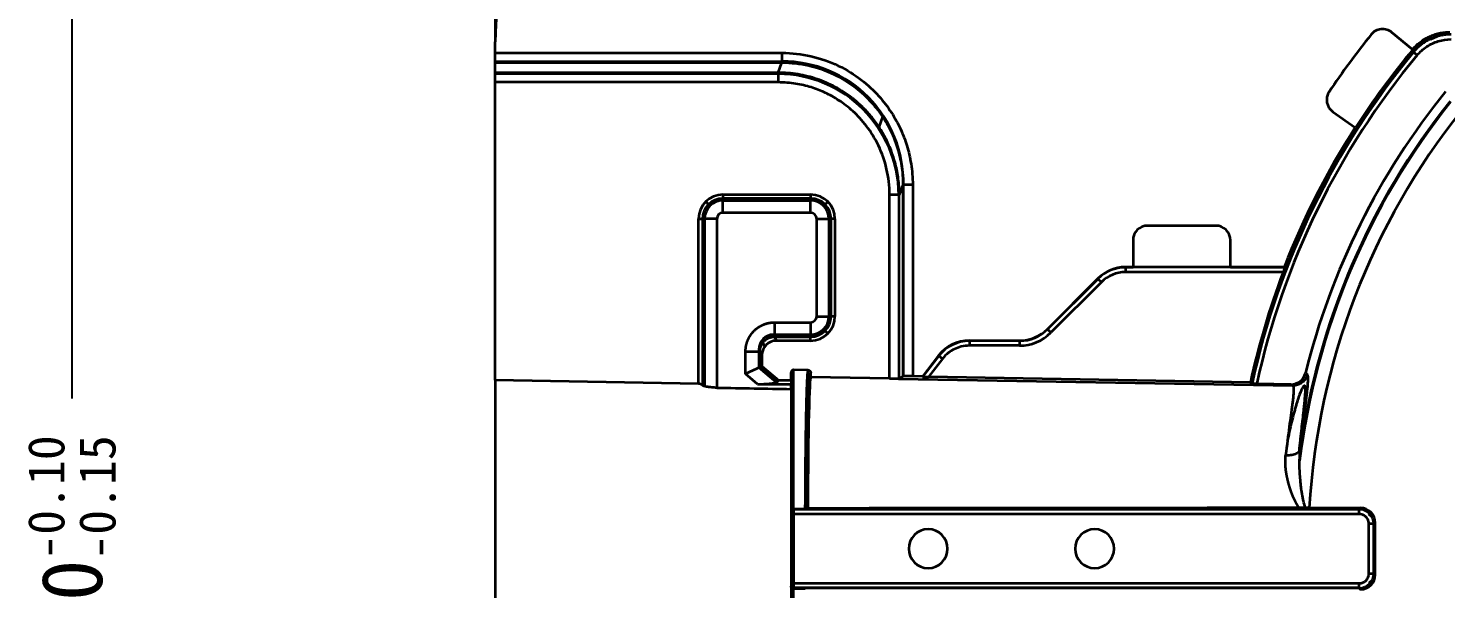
# Model space of a CAD drawing. Header units: millimetres. Extents: x 256 to 2096, y 1004 to 2403.
# Drawn here: x 261.6 to 552.6, y 1353.2 to 1468.2 of the extents above; entities that cross this region are included whole.
import ezdxf

# ---------------------------------------------------------------- set-up
doc = ezdxf.new("R2010")
doc.units = ezdxf.units.MM
doc.layers.add('1', color=7, linetype='Continuous', true_color=0xffffff)
doc.layers.add('dim', color=82, linetype='Continuous', lineweight=9)
doc.dimstyles.get("Standard").update_dxf_attribs({"dimscale": 5, "dimtxt": 0.18, "dimasz": 0.18, "dimexe": 0.18, "dimexo": 0.0625, "dimgap": 0.09, "dimtad": 0, "dimtoh": 1, "dimzin": 0, "dimdsep": 46, "dimtxsty": 'Standard', "dimcen": 0.09, "dimadec": 0, "dimazin": 0, "dimtfac": 1, "dimtofl": 0, "dimtmove": 0, "dimatfit": 3, "dimfxl": 0, "dimtolj": 1, "dimtzin": 0, "dimarcsym": 0})

# ---------------------------------------------------------------- blocks, each defined once
blk = doc.blocks.new('*D6')
at = {"layer": 'Defpoints', "color": 0, "lineweight": 18, "transparency": 16777216}
for p in [(357.46, 1615.38), (987.46, 1465.38), (357.46, 1457.08)]:
    blk.add_point(p, dxfattribs=at)
at = {"layer": 'dim', "color": 0, "lineweight": -2, "transparency": 16777216}
for p, q in [((357.46, 1459.58), (357.46, 1617.88)), ((367.46, 1615.38), (626.63, 1615.38)), ((977.46, 1615.38), (718.3, 1615.38)), ((987.46, 1467.88), (987.46, 1617.88))]:
    blk.add_line(p, q, dxfattribs=at)
at = {"layer": 'dim', "color": 0, "lineweight": 18, "transparency": 16777216}
for points in [[(367.46, 1617.05), (367.46, 1613.71), (357.46, 1615.38)], [(977.46, 1617.05), (977.46, 1613.71), (987.46, 1615.38)]]:
    blk.add_solid(points, dxfattribs=at)
at = {"layer": 'dim', "color": 0, "lineweight": 18, "transparency": 16777216, "insert": (672.46, 1615.38), "char_height": 12.5, "attachment_point": 5}
blk.add_mtext('\\A1;630.00{\\H7.5;\\S-0.10^ -0.15;}', dxfattribs=at)
blk = doc.blocks.new('*D7')
at = {"layer": 'Defpoints', "color": 0, "lineweight": 18, "transparency": 16777216}
for p in [(428.46, 1536.38), (270.49, 1156.38), (437.57, 1156.38)]:
    blk.add_point(p, dxfattribs=at)
at = {"layer": 'dim', "color": 0, "lineweight": -2, "transparency": 16777216}
for p, q in [((425.96, 1536.38), (267.99, 1536.38)), ((270.49, 1526.38), (270.49, 1392.21)), ((270.49, 1166.38), (270.49, 1300.54)), ((435.07, 1156.38), (267.99, 1156.38))]:
    blk.add_line(p, q, dxfattribs=at)
at = {"layer": 'dim', "color": 0, "lineweight": 18, "transparency": 16777216}
for points in [[(268.83, 1526.38), (272.16, 1526.38), (270.49, 1536.38)], [(268.83, 1166.38), (272.16, 1166.38), (270.49, 1156.38)]]:
    blk.add_solid(points, dxfattribs=at)
at = {"layer": 'dim', "color": 0, "lineweight": 18, "transparency": 16777216, "insert": (270.49, 1346.38), "char_height": 12.5, "attachment_point": 5, "rotation": 90}
blk.add_mtext('\\A1;380.00{\\H7.5;\\S-0.10^ -0.15;}', dxfattribs=at)

msp = doc.modelspace()

# ---------------------------------------------------------------- linework, layer by layer
at = {"layer": '1', "color": 7, "linetype": 'Continuous', "lineweight": 35}
for p, q in [((545.747, 1463.795), (541.544, 1467.3)), ((357.463, 1463.115), (357.463, 1465.376)), ((549.271, 1466.471), (549.525, 1465.908)), ((549.525, 1465.908), (550.747, 1466.467)), ((357.463, 1463.115), (416.322, 1463.115)), ((357.463, 1461.134), (357.463, 1463.115)), ((357.463, 1461.376), (416.322, 1461.376)), ((357.463, 1461.134), (416.322, 1461.134)), ((357.463, 1459.062), (357.463, 1461.134)), ((415.549, 1459.062), (416.322, 1461.134)), ((416.322, 1463.115), (416.322, 1461.134)), ((546.74, 1462.649), (545.968, 1463.291)), ((357.463, 1457.081), (357.463, 1459.062)), ((415.549, 1459.062), (357.463, 1459.062)), ((415.549, 1458.82), (357.463, 1458.82)), ((415.549, 1459.062), (415.549, 1457.081)), ((357.463, 1395.937), (357.463, 1457.081)), ((415.549, 1457.081), (357.463, 1457.081)), ((436.243, 1447.91), (437.012, 1449.973)), ((529.45, 1451.021), (534.032, 1447.833)), ((534.032, 1447.833), (534.075, 1447.803)), ((441.165, 1436.048), (440.41, 1434.024)), ((441.165, 1436.048), (441.165, 1396.744)), ((443.162, 1436.048), (441.165, 1436.048)), ((441.264, 1396.758), (441.264, 1436.048)), ((443.162, 1436.048), (443.162, 1396.765)), ((400.663, 1432.594), (401.226, 1432.031)), ((404.198, 1434.059), (422.198, 1434.059)), ((404.198, 1434.059), (404.198, 1433.262)), ((404.198, 1430.307), (404.198, 1433.262)), ((422.198, 1433.262), (404.198, 1433.262)), ((404.198, 1432.825), (422.198, 1432.825)), ((422.198, 1434.059), (422.198, 1433.262)), ((422.198, 1430.307), (422.198, 1433.262)), ((425.734, 1432.594), (425.17, 1432.031)), ((440.41, 1434.024), (438.413, 1434.024)), ((438.413, 1396.307), (438.413, 1434.024)), ((440.311, 1434.024), (440.311, 1396.321)), ((440.41, 1396.335), (440.41, 1434.024)), ((399.198, 1429.059), (399.995, 1429.059)), ((399.198, 1395.208), (399.198, 1429.059)), ((402.95, 1429.059), (399.995, 1429.059)), ((399.995, 1429.059), (399.995, 1394.891)), ((400.432, 1429.059), (400.432, 1394.714)), ((402.95, 1429.059), (402.95, 1394.409)), ((422.198, 1430.307), (404.198, 1430.307)), ((423.447, 1429.059), (426.401, 1429.059)), ((423.447, 1409.059), (423.447, 1429.059)), ((425.964, 1429.059), (425.964, 1409.059)), ((427.198, 1429.059), (426.401, 1429.059)), ((426.401, 1409.059), (426.401, 1429.059)), ((427.198, 1429.059), (427.198, 1409.059)), ((505.398, 1427.664), (491.398, 1427.664)), ((488.398, 1424.664), (488.398, 1419.164)), ((508.398, 1419.164), (508.398, 1424.664)), ((483.777, 1418.552), (483.79, 1418.519)), ((486.853, 1419.164), (488.398, 1419.164)), ((486.853, 1419.164), (486.853, 1419.128)), ((486.853, 1419.128), (486.853, 1418.129)), ((519.554, 1419.128), (486.853, 1419.128)), ((519.226, 1418.129), (486.853, 1418.129)), ((488.398, 1419.164), (488.398, 1419.146)), ((508.398, 1419.146), (488.398, 1419.146)), ((508.398, 1419.164), (519.454, 1419.164)), ((508.398, 1419.164), (508.398, 1419.146)), ((470.803, 1406.444), (481.168, 1416.809)), ((481.193, 1416.784), (470.828, 1406.419)), ((481.206, 1416.772), (470.84, 1406.407)), ((481.9, 1416.077), (471.535, 1405.712)), ((481.193, 1416.784), (481.168, 1416.809)), ((481.193, 1416.784), (481.9, 1416.077)), ((423.447, 1409.059), (426.401, 1409.059)), ((427.198, 1409.059), (426.401, 1409.059)), ((414.769, 1407.81), (422.198, 1407.81)), ((414.769, 1407.81), (414.769, 1404.856)), ((422.198, 1407.81), (422.198, 1404.856)), ((425.734, 1405.523), (425.17, 1406.087)), ((470.803, 1406.444), (470.828, 1406.419)), ((470.828, 1406.419), (471.535, 1405.712)), ((412.791, 1402.864), (412.396, 1403.661)), ((422.198, 1405.293), (414.552, 1405.293)), ((414.769, 1404.856), (422.198, 1404.856)), ((414.769, 1404.856), (415.164, 1404.059)), ((422.198, 1404.059), (415.164, 1404.059)), ((422.198, 1404.059), (422.198, 1404.856)), ((451.281, 1403.277), (451.298, 1403.242)), ((454.792, 1404.089), (465.118, 1404.089)), ((454.792, 1404.089), (454.809, 1404.053)), ((465.118, 1404.053), (454.809, 1404.053)), ((454.809, 1404.053), (454.809, 1403.054)), ((465.118, 1403.054), (454.809, 1403.054)), ((465.118, 1404.053), (465.118, 1404.089)), ((465.118, 1404.053), (465.118, 1403.054)), ((468.195, 1404.701), (468.208, 1404.668)), ((408.837, 1397.247), (408.837, 1401.81)), ((408.837, 1401.81), (411.825, 1401.81)), ((411.586, 1402.293), (411.586, 1398.529)), ((411.825, 1398.641), (411.825, 1401.81)), ((411.825, 1401.81), (412.198, 1401.059)), ((412.198, 1401.059), (412.198, 1398.815)), ((448.499, 1400.971), (445.149, 1396.67)), ((448.482, 1401.006), (445.15, 1396.73)), ((449.288, 1400.356), (446.377, 1396.62)), ((448.482, 1401.006), (448.499, 1400.971)), ((448.499, 1400.971), (449.288, 1400.356)), ((411.825, 1398.641), (408.837, 1397.247)), ((411.326, 1395.159), (408.837, 1397.247)), ((415.217, 1395.482), (411.586, 1398.529)), ((412.198, 1398.815), (411.825, 1398.641)), ((415.435, 1395.612), (411.825, 1398.641)), ((412.198, 1398.815), (415.7, 1395.876)), ((418.198, 1395.876), (418.198, 1397.55)), ((421.727, 1397.997), (418.707, 1398.05)), ((418.707, 1369.571), (418.707, 1398.05)), ((422.218, 1396.582), (422.218, 1397.497)), ((399.198, 1395.208), (357.463, 1395.937)), ((357.463, 1395.937), (357.463, 1326.816)), ((411.326, 1395.159), (418.198, 1395.159)), ((418.198, 1395.876), (415.7, 1395.876)), ((418.198, 1395.876), (418.198, 1395.159)), ((418.198, 1394.137), (418.198, 1395.159)), ((418.198, 1394.137), (418.198, 1328.616)), ((438.413, 1396.299), (422.218, 1396.582)), ((440.257, 1396.252), (521.215, 1394.84)), ((440.41, 1396.335), (441.165, 1396.744)), ((445.15, 1396.73), (443.162, 1396.765)), ((445.15, 1396.73), (445.149, 1396.67)), ((512.485, 1395.466), (446.377, 1396.62)), ((520.804, 1395.105), (513.803, 1395.228)), ((520.804, 1395.105), (521.215, 1394.84)), ((522.87, 1395.304), (522.461, 1395.567)), ((418.198, 1368.463), (418.698, 1368.463)), ((418.698, 1369.466), (418.698, 1368.463)), ((418.698, 1369.466), (534.838, 1369.466)), ((534.838, 1369.416), (418.698, 1369.416)), ((418.698, 1368.463), (418.698, 1354.29)), ((534.838, 1368.463), (418.698, 1368.463)), ((421.604, 1369.6), (421.621, 1369.65)), ((524.596, 1369.732), (535.104, 1369.732)), ((535.104, 1369.732), (534.838, 1369.466)), ((537.233, 1368.851), (536.845, 1368.463)), ((537.548, 1367.76), (536.845, 1368.463)), ((536.845, 1356.297), (536.845, 1366.455)), ((537.799, 1366.455), (537.799, 1356.297)), ((537.849, 1366.455), (538.115, 1366.722)), ((537.849, 1366.455), (537.849, 1356.297)), ((538.115, 1356.031), (538.115, 1366.722)), ((538.115, 1356.031), (537.849, 1356.297)), ((418.198, 1354.29), (418.698, 1354.29)), ((418.698, 1354.29), (534.838, 1354.29)), ((418.698, 1354.29), (418.698, 1353.286)), ((534.838, 1353.336), (418.698, 1353.336)), ((534.838, 1353.286), (418.698, 1353.286)), ((418.707, 1324.703), (418.707, 1353.182)), ((534.838, 1353.286), (535.104, 1353.02)), ((537.548, 1354.993), (536.845, 1354.29)), ((537.233, 1353.902), (536.845, 1354.29))]:
    msp.add_line(p, q, dxfattribs=at)
for centre, radius, start, end in [((428.463, 1465.376), 71, 90, 180), ((668.572, 1361.376), 168.424, 141.21584, 146.16557), ((539.622, 1464.996), 3, 50.17671, 141.21584), ((668.572, 1361.376), 159.871, 140.17671, 147.27549), ((668.572, 1361.376), 159.431, 140.2651, 167.72454), ((668.572, 1361.376), 159.381, 140.2651, 167.72378), ((668.572, 1361.376), 158.428, 140.2651, 167.66246), ((668.572, 1361.376), 149.201, 141.02128, 166.03239), ((531.163, 1453.483), 3, 146.16557, 235.17671), ((668.572, 1361.376), 147.079, 141.41918, 172.9604), ((668.572, 1361.376), 147.229, 141.41918, 172.01305), ((668.572, 1361.376), 144.218, 141.41918, 176.67841), ((668.572, 1361.376), 159.924, 147.2748, 158.81724), ((404.198, 1429.059), 5, 90, 180), ((404.198, 1429.059), 4.203, 90, 180), ((404.198, 1429.059), 3.766, 90, 180), ((422.198, 1429.059), 5, 0, 90), ((422.198, 1429.059), 4.203, 0, 90), ((422.198, 1429.059), 3.766, 0, 90), ((404.198, 1429.059), 1.248, 90, 180), ((422.198, 1429.059), 1.248, 0, 90), ((491.398, 1424.664), 3, 90, 180), ((505.398, 1424.664), 3, 0, 90), ((486.853, 1411.124), 8.04, 90, 135), ((486.853, 1411.124), 8.005, 90, 135), ((486.853, 1411.124), 7.987, 90, 135), ((486.853, 1411.124), 7.005, 90, 135), ((668.572, 1361.376), 159.766, 159.193, 167.68005), ((422.198, 1409.059), 1.248, 270, 360), ((422.198, 1409.059), 5, 270, 0), ((422.198, 1409.059), 4.203, 270, 360), ((422.198, 1409.059), 3.766, 270, 0), ((465.118, 1412.129), 8.04, 270, 315), ((465.118, 1412.129), 8.075, 270, 315), ((465.118, 1412.129), 8.093, 270, 315), ((465.118, 1412.129), 9.075, 270, 315), ((418.698, 1397.55), 0.5, 89, 180), ((446.338, 1361.376), 4, 0, 180), ((480.508, 1361.376), 4, 0, 180), ((446.338, 1361.376), 4, 180, 0), ((480.508, 1361.376), 4, 180, 0)]:
    msp.add_arc(centre, radius, start, end, dxfattribs=at)
for centre, major_axis, ratio, start_param, end_param in [((416.23, 1436.131), (8.833, 23.686), 0.9889372, 5.0624239, 6.6400919), ((415.277, 1433.574), (8.833, 23.686), 0.9889372, 5.0835272, 6.6328833), ((414.597, 1402.247), (-1.359, 2.739), 0.9811726, 5.8301281, 7.3857894), ((415.21, 1401.013), (-1.359, 2.739), 0.9811726, 5.8301281, 7.3857894), ((454.793, 1396.088), (3.512, -7.189), 0.9998114, 2.6872179, 3.5959674), ((454.819, 1396.035), (3.512, -7.189), 0.9998114, 2.6882652, 3.5949201), ((422.218, 1361.376), (0, 36.612), 0.0174551, 0.1129039, 1.3443829), ((520.853, 1398.121), (2.535, -1.641), 0.9984677, 5.2701466, 6.6134508), ((399.18, 1361.376), (0, 33.832), 0.1763278, 6.1460487, 6.2801075), ((456.816, 1361.376), (-41.338, 34.422), 0.0559844, 6.2160545, 6.3398915), ((422.218, 1361.376), (0, 35.206), 0.0174551, 6.2828806, 7.6167484), ((438.413, 1396.373), (-2, 0.035), 0.0292994, 1.5713493, 3.0897449), ((443.162, 1396.706), (-2, 0.035), 0.0292994, 4.7129011, 6.2313375), ((446.4, 1396.649), (-1.251, 0.021), 0.0234193, 6.2830265, 7.8363695), ((418.698, 1368.967), (0.5, 0), 0.9986295, 1.5707963, 3.1415927), ((535.096, 1366.713), (-2.138, -2.138), 0.9972647, 3.1415927, 3.9256213), ((535.096, 1366.713), (-2.138, -2.138), 0.9972647, 2.357564, 3.1415927), ((418.698, 1353.786), (0.5, 0), 0.9986295, 3.1415927, 4.712389), ((535.096, 1356.039), (2.138, -2.138), 0.9972647, 5.4991567, 7.0672139)]:
    msp.add_ellipse(centre, major_axis=major_axis, ratio=ratio, start_param=start_param, end_param=end_param, dxfattribs=at)
for points, degree, knots in [([(545.747, 1463.795), (545.983, 1464.078), (546.234, 1464.345), (546.762, 1464.847), (547.315, 1465.318), (547.919, 1465.73), (548.313, 1465.968), (548.392, 1466.015), (548.552, 1466.106), (548.633, 1466.15), (548.875, 1466.28), (549.038, 1466.362), (549.534, 1466.594), (549.871, 1466.731), (550.559, 1466.969), (550.91, 1467.07), (551.313, 1467.162), (551.358, 1467.172), (551.448, 1467.192), (551.493, 1467.201), (551.628, 1467.228), (551.719, 1467.245), (551.991, 1467.292), (552.172, 1467.318), (552.719, 1467.382), (553.086, 1467.403), (553.455, 1467.404)], 3, [0, 0, 0, 0, 0.125, 0.125, 0.25, 0.375, 0.375, 0.40625, 0.40625, 0.4375, 0.4375, 0.5, 0.5, 0.625, 0.625, 0.75, 0.75, 0.765625, 0.765625, 0.78125, 0.78125, 0.8125, 0.8125, 0.875, 0.875, 1, 1, 1, 1]), ([(545.784, 1463.758), (545.785, 1463.754), (545.788, 1463.745), (545.792, 1463.731), (545.798, 1463.714), (545.805, 1463.689), (545.813, 1463.661), (545.823, 1463.627), (545.835, 1463.593), (545.851, 1463.554), (545.865, 1463.522), (545.879, 1463.49), (545.892, 1463.463), (545.906, 1463.432), (545.92, 1463.401), (545.935, 1463.366), (545.951, 1463.328), (545.962, 1463.303), (545.968, 1463.291)], 3, [0, 0, 0, 0, 0.0237003, 0.0524337, 0.0862002, 0.1249997, 0.1982962, 0.2500073, 0.3281803, 0.4115132, 0.5000064, 0.540852, 0.6250006, 0.6876321, 0.7499974, 0.8333316, 0.9166658, 1, 1, 1, 1]), ([(416.322, 1461.134), (418.169, 1461.135), (421.866, 1460.723), (426.993, 1458.933), (431.32, 1456.272), (434.666, 1453.181), (437.124, 1449.976), (438.891, 1446.766), (440.147, 1443.471), (440.969, 1439.902), (441.166, 1437.379), (441.165, 1436.048)], 3, [0, 0, 0, 0, 0.1414061, 0.2822024, 0.4126051, 0.5276562, 0.6291195, 0.7206045, 0.8072096, 0.8982339, 1, 1, 1, 1]), ([(440.41, 1434.024), (440.41, 1434.565), (440.374, 1435.639), (440.222, 1437.222), (440.058, 1438.253), (439.864, 1439.271), (439.752, 1439.772), (439.374, 1441.254), (439.066, 1442.211), (438.532, 1443.592), (438.342, 1444.043), (437.939, 1444.927), (437.726, 1445.359), (437.058, 1446.627), (436.572, 1447.432), (435.793, 1448.577), (435.525, 1448.948), (434.974, 1449.668), (434.691, 1450.018), (433.823, 1451.035), (433.218, 1451.669), (432.283, 1452.555), (431.967, 1452.84), (431.486, 1453.251), (431.244, 1453.452), (430.96, 1453.68), (430.817, 1453.792), (430.746, 1453.848), (430.71, 1453.876), (430.692, 1453.89), (430.683, 1453.896), (430.679, 1453.9), (430.677, 1453.902), (430.675, 1453.903), (430.675, 1453.903), (430.675, 1453.903), (430.674, 1453.903), (430.138, 1454.317), (429.585, 1454.708), (428.449, 1455.445), (427.866, 1455.79), (426.673, 1456.431), (426.063, 1456.727), (424.82, 1457.268), (424.188, 1457.514), (422.263, 1458.171), (420.944, 1458.503), (418.266, 1458.949), (416.907, 1459.061), (415.549, 1459.062)], 3, [0, 0, 0, 0, 0.03125, 0.0625, 0.09375, 0.09375, 0.125, 0.125, 0.1875, 0.1875, 0.21875, 0.21875, 0.25, 0.25, 0.3125, 0.3125, 0.34375, 0.34375, 0.375, 0.375, 0.4375, 0.4375, 0.46875, 0.46875, 0.484375, 0.4921875, 0.4960938, 0.4980469, 0.4990234, 0.4995117, 0.4997559, 0.4998779, 0.499939, 0.4999695, 0.4999847, 0.4999847, 0.5, 0.5, 0.5625, 0.5625, 0.625, 0.625, 0.6875, 0.6875, 0.75, 0.75, 0.875, 0.875, 1, 1, 1, 1]), ([(519.554, 1419.128), (519.558, 1419.127), (519.558, 1419.119), (519.555, 1419.098), (519.554, 1419.089), (519.55, 1419.074), (519.549, 1419.068), (519.546, 1419.056), (519.545, 1419.05), (519.536, 1419.016), (519.527, 1418.984), (519.512, 1418.936), (519.509, 1418.926), (519.503, 1418.906), (519.493, 1418.875), (519.474, 1418.819), (519.458, 1418.77), (519.441, 1418.719), (519.432, 1418.693), (519.403, 1418.612), (519.383, 1418.555), (519.352, 1418.467), (519.341, 1418.437), (519.318, 1418.376), (519.307, 1418.346), (519.273, 1418.253), (519.25, 1418.191), (519.226, 1418.129)], 3, [0, 0, 0, 0, 0.125, 0.125, 0.1875, 0.1875, 0.21875, 0.21875, 0.25, 0.25, 0.375, 0.375, 0.40625, 0.40625, 0.4375, 0.5, 0.5625, 0.5625, 0.625, 0.625, 0.75, 0.75, 0.8125, 0.8125, 0.875, 0.875, 1, 1, 1, 1]), ([(408.837, 1401.81), (408.837, 1403.003), (409.281, 1404.098), (409.492, 1404.619), (409.797, 1405.095), (410.104, 1405.574), (410.485, 1405.976), (410.879, 1406.391), (411.355, 1406.724), (411.845, 1407.068), (412.398, 1407.313), (412.958, 1407.561), (413.542, 1407.685), (414.135, 1407.81), (414.769, 1407.81)], 2, [0, 0, 0, 0.25, 0.25, 0.375, 0.375, 0.5, 0.5, 0.625, 0.625, 0.75, 0.75, 0.875, 0.875, 1, 1, 1]), ([(411.825, 1401.81), (411.822, 1402.01), (411.846, 1402.311), (411.912, 1402.603), (411.964, 1402.795), (411.995, 1402.889), (412.101, 1403.167), (412.19, 1403.345), (412.4, 1403.679), (412.522, 1403.834), (412.726, 1404.047), (412.797, 1404.114), (412.946, 1404.241), (413.024, 1404.301), (413.266, 1404.467), (413.439, 1404.561), (413.71, 1404.674), (413.803, 1404.707), (413.991, 1404.763), (414.277, 1404.833), (414.572, 1404.859), (414.769, 1404.856)], 3, [0, 0, 0, 0, 0.125, 0.1875, 0.1875, 0.25, 0.25, 0.375, 0.375, 0.5, 0.5, 0.5625, 0.5625, 0.625, 0.625, 0.75, 0.75, 0.8125, 0.8125, 0.875, 1, 1, 1, 1]), ([(454.809, 1404.053), (454.169, 1404.053), (452.95, 1403.906), (451.263, 1403.293), (449.748, 1402.338), (448.891, 1401.473), (448.499, 1400.971)], 3, [0, 0, 0, 0, 0.2647493, 0.5018856, 0.7369213, 1, 1, 1, 1]), ([(421.112, 1369.573), (421.115, 1370.321), (421.122, 1371.815), (421.135, 1374.04), (421.15, 1376.241), (421.168, 1378.404), (421.189, 1380.518), (421.212, 1382.571), (421.229, 1383.891), (421.243, 1384.86), (421.25, 1385.338), (421.258, 1385.887), (421.262, 1386.159), (421.265, 1386.294), (421.266, 1386.361), (421.266, 1386.395), (421.266, 1386.409), (421.267, 1386.419), (421.267, 1386.424), (421.272, 1386.739), (421.277, 1387.053), (421.288, 1387.687), (421.294, 1388.006), (421.306, 1388.649), (421.313, 1388.972), (421.326, 1389.619), (421.333, 1389.943), (421.348, 1390.587), (421.355, 1390.908), (421.371, 1391.545), (421.379, 1391.86), (421.396, 1392.482), (421.405, 1392.788), (421.423, 1393.387), (421.432, 1393.68), (421.451, 1394.249), (421.461, 1394.526), (421.482, 1395.056), (421.492, 1395.311), (421.514, 1395.795), (421.525, 1396.024), (421.547, 1396.452), (421.559, 1396.651), (421.582, 1397.013), (421.595, 1397.176), (421.62, 1397.463), (421.632, 1397.586), (421.658, 1397.787), (421.672, 1397.865), (421.691, 1397.94), (421.697, 1397.959), (421.703, 1397.972)], 3, [0, 0, 0, 0, 0.0636203, 0.1272406, 0.190861, 0.2544813, 0.3181016, 0.3817219, 0.4453422, 0.4453422, 0.4771524, 0.4930575, 0.50101, 0.5049863, 0.5069744, 0.5079685, 0.5084655, 0.5084655, 0.5089625, 0.5089625, 0.5407727, 0.5407727, 0.5725829, 0.5725829, 0.604393, 0.604393, 0.6362032, 0.6362032, 0.6680133, 0.6680133, 0.6998235, 0.6998235, 0.7316337, 0.7316337, 0.7634438, 0.7634438, 0.795254, 0.795254, 0.8270641, 0.8270641, 0.8588743, 0.8588743, 0.8906845, 0.8906845, 0.9224946, 0.9224946, 0.9543048, 0.9543048, 0.9861149, 0.9861149, 1, 1, 1, 1]), ([(421.727, 1397.997), (421.759, 1397.997), (421.792, 1397.993), (421.839, 1397.983), (421.854, 1397.979), (421.885, 1397.969), (421.901, 1397.963), (421.945, 1397.944), (421.973, 1397.928), (422.013, 1397.901), (422.026, 1397.891), (422.051, 1397.87), (422.063, 1397.859), (422.097, 1397.825), (422.118, 1397.8), (422.144, 1397.759), (422.153, 1397.745), (422.168, 1397.717), (422.181, 1397.687), (422.192, 1397.657), (422.202, 1397.626), (422.206, 1397.61), (422.215, 1397.562), (422.218, 1397.53), (422.218, 1397.497)], 3, [0, 0, 0, 0, 0.125, 0.125, 0.1875, 0.1875, 0.25, 0.25, 0.375, 0.375, 0.4375, 0.4375, 0.5, 0.5, 0.625, 0.625, 0.6875, 0.6875, 0.75, 0.8125, 0.8125, 0.875, 0.875, 1, 1, 1, 1]), ([(421.789, 1387.869), (421.789, 1387.874), (421.811, 1389.011), (421.859, 1391.277), (421.95, 1394.254), (422.046, 1396.267), (422.133, 1397.279), (422.19, 1397.498), (422.218, 1397.497)], 3, [0, 0, 0, 0, 0.000896, 0.2007168, 0.4005376, 0.6003584, 0.8001792, 1, 1, 1, 1]), ([(524.19, 1397.129), (524.114, 1396.826), (523.858, 1396.208), (523.14, 1395.415), (522.191, 1394.924), (521.527, 1394.835), (521.215, 1394.84)], 3, [0, 0, 0, 0, 0.2497355, 0.4998247, 0.749914, 1, 1, 1, 1]), ([(522.771, 1381.833), (522.774, 1381.857), (522.779, 1381.905), (522.786, 1381.976), (522.793, 1382.047), (522.801, 1382.118), (522.808, 1382.188), (522.815, 1382.259), (522.823, 1382.329), (522.83, 1382.4), (522.838, 1382.47), (522.845, 1382.54), (522.852, 1382.61), (522.86, 1382.68), (522.867, 1382.749), (522.875, 1382.819), (522.882, 1382.888), (522.889, 1382.958), (522.897, 1383.027), (522.904, 1383.096), (522.912, 1383.165), (522.919, 1383.234), (522.927, 1383.302), (522.934, 1383.371), (522.941, 1383.439), (522.949, 1383.508), (522.956, 1383.576), (522.964, 1383.644), (522.971, 1383.712), (522.979, 1383.779), (522.986, 1383.847), (522.994, 1383.915), (523.001, 1383.982), (523.009, 1384.049), (523.016, 1384.116), (523.024, 1384.183), (523.031, 1384.25), (523.039, 1384.317), (523.046, 1384.383), (523.054, 1384.45), (523.061, 1384.516), (523.068, 1384.582), (523.076, 1384.648), (523.083, 1384.714), (523.091, 1384.779), (523.098, 1384.845), (523.106, 1384.91), (523.113, 1384.976), (523.121, 1385.041), (523.128, 1385.106), (523.136, 1385.171), (523.143, 1385.236), (523.151, 1385.3), (523.158, 1385.365), (523.166, 1385.429), (523.173, 1385.493), (523.18, 1385.557), (523.188, 1385.621), (523.195, 1385.685), (523.203, 1385.748), (523.21, 1385.812), (523.218, 1385.875), (523.225, 1385.938), (523.233, 1386.001), (523.24, 1386.064), (523.247, 1386.127), (523.255, 1386.19), (523.262, 1386.252), (523.27, 1386.314), (523.277, 1386.377), (523.284, 1386.439), (523.292, 1386.5), (523.299, 1386.562), (523.306, 1386.624), (523.314, 1386.685), (523.321, 1386.746), (523.328, 1386.808), (523.336, 1386.869), (523.343, 1386.929), (523.35, 1386.99), (523.358, 1387.051), (523.365, 1387.111), (523.372, 1387.171), (523.379, 1387.231), (523.387, 1387.291), (523.394, 1387.351), (523.401, 1387.411), (523.408, 1387.47), (523.416, 1387.529), (523.423, 1387.588), (523.43, 1387.647), (523.437, 1387.706), (523.444, 1387.765), (523.452, 1387.824), (523.459, 1387.882), (523.466, 1387.94), (523.473, 1387.998), (523.523, 1388.407), (523.615, 1389.147), (523.742, 1390.168), (523.862, 1391.125), (523.971, 1392.018), (524.06, 1392.764), (524.131, 1393.385), (524.187, 1393.898), (524.235, 1394.377), (524.276, 1394.819), (524.309, 1395.225), (524.333, 1395.593), (524.345, 1395.848), (524.352, 1396.051), (524.355, 1396.246), (524.352, 1396.512), (524.338, 1396.697), (524.322, 1396.806), (524.316, 1396.846), (524.309, 1396.882), (524.302, 1396.915), (524.294, 1396.946), (524.286, 1396.973), (524.278, 1396.997), (524.269, 1397.019), (524.261, 1397.039), (524.252, 1397.057), (524.243, 1397.072), (524.234, 1397.086), (524.225, 1397.097), (524.216, 1397.107), (524.207, 1397.116), (524.199, 1397.123), (524.193, 1397.127), (524.19, 1397.129)], 3, [0, 0, 0, 0, 0.0025888, 0.0051777, 0.0077668, 0.010356, 0.0129454, 0.0155349, 0.0181246, 0.0207144, 0.0233044, 0.0258946, 0.0284849, 0.0310753, 0.0336659, 0.0362567, 0.0388476, 0.0414386, 0.0440298, 0.0466212, 0.0492127, 0.0518043, 0.0543961, 0.0569881, 0.0595802, 0.0621724, 0.0647648, 0.0673573, 0.06995, 0.0725428, 0.0751357, 0.0777288, 0.0803221, 0.0829155, 0.085509, 0.0881026, 0.0906964, 0.0932904, 0.0958844, 0.0984786, 0.101073, 0.1036675, 0.1062621, 0.1088568, 0.1114516, 0.1140466, 0.1166417, 0.119237, 0.1218324, 0.1244278, 0.1270235, 0.1296192, 0.132215, 0.134811, 0.1374071, 0.1400033, 0.1425996, 0.1451961, 0.1477926, 0.1503893, 0.152986, 0.1555829, 0.1581799, 0.160777, 0.1633742, 0.1659714, 0.1685688, 0.1711663, 0.1737639, 0.1763616, 0.1789594, 0.1815572, 0.1841552, 0.1867533, 0.1893514, 0.1919496, 0.1945479, 0.1971463, 0.1997448, 0.2023434, 0.204942, 0.2075407, 0.2101395, 0.2127384, 0.2153373, 0.2179363, 0.2205354, 0.2231345, 0.2257337, 0.228333, 0.2309323, 0.2335317, 0.2361312, 0.2387307, 0.2413303, 0.2439299, 0.2465296, 0.2491293, 0.2990438, 0.3489451, 0.3988039, 0.4486323, 0.4984858, 0.5341517, 0.5699181, 0.6057981, 0.641722, 0.6776363, 0.7135133, 0.7493259, 0.7605841, 0.7851705, 0.823056, 0.8742726, 0.8835199, 0.8925355, 0.9013199, 0.9098732, 0.9181955, 0.9262869, 0.9341474, 0.9417769, 0.9491751, 0.9563419, 0.9632769, 0.9699799, 0.9764505, 0.9826882, 0.9886927, 0.9944635, 1, 1, 1, 1]), ([(402.95, 1394.409), (402.772, 1394.412), (402.598, 1394.419), (402.34, 1394.433), (402.254, 1394.438), (402.127, 1394.448), (402.085, 1394.451), (402.001, 1394.458), (401.959, 1394.462), (401.753, 1394.481), (401.595, 1394.499), (401.369, 1394.529), (401.296, 1394.54), (401.189, 1394.556), (401.153, 1394.562), (401.101, 1394.57), (401.084, 1394.573), (401.05, 1394.579), (401.033, 1394.582), (400.882, 1394.609), (400.76, 1394.634), (400.593, 1394.672), (400.541, 1394.685), (400.478, 1394.702), (400.466, 1394.705), (400.442, 1394.712), (400.43, 1394.715), (400.394, 1394.725), (400.372, 1394.731), (400.263, 1394.764), (400.19, 1394.791), (400.101, 1394.829), (400.075, 1394.841), (400.041, 1394.86), (400.031, 1394.866), (400.012, 1394.879), (400.003, 1394.885), (399.995, 1394.891)], 3, [0, 0, 0, 0, 0.125, 0.125, 0.1875, 0.1875, 0.21875, 0.21875, 0.25, 0.25, 0.375, 0.375, 0.4375, 0.4375, 0.46875, 0.46875, 0.484375, 0.484375, 0.5, 0.5, 0.625, 0.625, 0.6875, 0.6875, 0.703125, 0.703125, 0.71875, 0.71875, 0.75, 0.75, 0.875, 0.875, 0.9375, 0.9375, 0.96875, 0.96875, 1, 1, 1, 1]), ([(411.326, 1395.159), (411.556, 1395.159), (411.784, 1395.161), (412.235, 1395.17), (412.459, 1395.177), (412.792, 1395.191), (412.902, 1395.197), (413.121, 1395.209), (413.23, 1395.216), (413.393, 1395.227), (413.447, 1395.231), (413.554, 1395.239), (413.607, 1395.243), (413.765, 1395.256), (413.868, 1395.266), (414.068, 1395.286), (414.167, 1395.297), (414.31, 1395.314), (414.357, 1395.32), (414.426, 1395.329), (414.449, 1395.333), (414.495, 1395.339), (414.517, 1395.342), (414.627, 1395.358), (414.711, 1395.371), (414.869, 1395.399), (414.942, 1395.414), (415.027, 1395.433), (415.044, 1395.436), (415.076, 1395.444), (415.123, 1395.455), (415.166, 1395.467), (415.246, 1395.49), (415.291, 1395.506), (415.337, 1395.525), (415.345, 1395.529), (415.362, 1395.537), (415.369, 1395.541), (415.39, 1395.553), (415.401, 1395.56), (415.428, 1395.583), (415.436, 1395.598), (415.435, 1395.612)], 3, [0, 0, 0, 0, 0.125, 0.125, 0.25, 0.25, 0.3125, 0.3125, 0.375, 0.375, 0.40625, 0.40625, 0.4375, 0.4375, 0.5, 0.5, 0.5625, 0.5625, 0.59375, 0.59375, 0.609375, 0.609375, 0.625, 0.625, 0.6875, 0.6875, 0.75, 0.75, 0.765625, 0.765625, 0.78125, 0.8125, 0.8125, 0.875, 0.875, 0.890625, 0.890625, 0.90625, 0.90625, 0.9375, 0.9375, 1, 1, 1, 1]), ([(513.803, 1395.228), (513.738, 1395.229), (513.675, 1395.23), (513.581, 1395.232), (513.55, 1395.233), (513.503, 1395.234), (513.488, 1395.235), (513.457, 1395.235), (513.442, 1395.236), (513.367, 1395.238), (513.31, 1395.24), (513.229, 1395.243), (513.203, 1395.244), (513.164, 1395.245), (513.152, 1395.246), (513.127, 1395.247), (513.115, 1395.247), (513.056, 1395.25), (513.014, 1395.252), (512.967, 1395.255), (512.957, 1395.255), (512.94, 1395.256), (512.931, 1395.257), (512.906, 1395.259), (512.891, 1395.26), (512.851, 1395.263), (512.829, 1395.265), (512.81, 1395.268), (512.806, 1395.268), (512.8, 1395.269), (512.792, 1395.271), (512.787, 1395.272), (512.786, 1395.273)], 3, [0, 0, 0, 0, 0.125, 0.125, 0.1875, 0.1875, 0.21875, 0.21875, 0.25, 0.25, 0.375, 0.375, 0.4375, 0.4375, 0.46875, 0.46875, 0.5, 0.5, 0.625, 0.625, 0.65625, 0.65625, 0.6875, 0.6875, 0.75, 0.75, 0.875, 0.875, 0.90625, 0.90625, 0.9375, 1, 1, 1, 1]), ([(521.215, 1394.84), (521.348, 1394.76), (521.419, 1394.192), (521.302, 1392.748), (521.185, 1391.711), (521.039, 1390.544), (520.807, 1388.836), (520.359, 1385.599), (519.978, 1382.663), (519.737, 1380.529)], 3, [0, 0, 0, 0, 0.25, 0.375, 0.4375, 0.5, 0.625, 0.75, 1, 1, 1, 1]), ([(522.55, 1381.379), (522.627, 1382.167), (522.705, 1382.932), (522.824, 1384.064), (522.866, 1384.449), (522.947, 1385.197), (522.987, 1385.561), (523.184, 1387.333), (523.33, 1388.598), (523.482, 1389.986), (523.511, 1390.254), (523.566, 1390.771), (523.592, 1391.019), (523.662, 1391.727), (523.701, 1392.152), (523.788, 1393.288), (523.81, 1393.861), (523.78, 1394.343), (523.771, 1394.428), (523.748, 1394.572), (523.733, 1394.631), (523.681, 1394.772), (523.635, 1394.816), (523.521, 1394.809), (523.453, 1394.756), (523.335, 1394.604), (523.292, 1394.542), (523.202, 1394.391), (523.154, 1394.303), (522.903, 1393.805), (522.666, 1393.22), (522.267, 1392.075), (522.127, 1391.648), (521.909, 1390.94), (521.834, 1390.691), (521.683, 1390.175), (521.607, 1389.907), (521.223, 1388.519), (520.907, 1387.26), (520.437, 1385.145), (520.28, 1384.402), (520.109, 1383.533), (520.092, 1383.445), (520.075, 1383.357)], 3, [0, 0, 0, 0, 0.0495211, 0.0495211, 0.0757598, 0.0757598, 0.1019986, 0.1019986, 0.2069535, 0.2069535, 0.2331922, 0.2331922, 0.2594309, 0.2594309, 0.3119084, 0.3119084, 0.4168633, 0.4168633, 0.4431021, 0.4431021, 0.4693408, 0.4693408, 0.5218183, 0.5218183, 0.5742957, 0.5742957, 0.6005345, 0.6005345, 0.6267732, 0.6267732, 0.7317281, 0.7317281, 0.7842056, 0.7842056, 0.8104443, 0.8104443, 0.836683, 0.836683, 0.941638, 0.941638, 0.9941154, 0.9941154, 1, 1, 1, 1]), ([(421.604, 1369.6), (421.607, 1370.424), (421.615, 1372.147), (421.633, 1374.939), (421.656, 1377.944), (421.689, 1381.148), (421.731, 1384.478), (421.768, 1386.741), (421.789, 1387.869)], 3, [0, 0, 0, 0, 0.1667913, 0.3335826, 0.500374, 0.6671653, 0.8339566, 1, 1, 1, 1]), ([(522.513, 1369.747), (522.503, 1369.761), (522.484, 1369.789), (522.456, 1369.832), (522.428, 1369.876), (522.4, 1369.919), (522.372, 1369.962), (522.344, 1370.006), (522.316, 1370.05), (522.289, 1370.094), (522.262, 1370.138), (522.234, 1370.183), (522.207, 1370.227), (522.18, 1370.272), (522.153, 1370.317), (522.127, 1370.362), (522.1, 1370.407), (522.074, 1370.452), (522.047, 1370.498), (522.021, 1370.544), (521.995, 1370.59), (521.969, 1370.636), (521.943, 1370.682), (521.918, 1370.728), (521.892, 1370.775), (521.867, 1370.822), (521.842, 1370.869), (521.816, 1370.916), (521.791, 1370.963), (521.767, 1371.011), (521.742, 1371.058), (521.717, 1371.106), (521.693, 1371.154), (521.668, 1371.202), (521.644, 1371.25), (521.62, 1371.299), (521.596, 1371.348), (521.572, 1371.396), (521.549, 1371.445), (521.525, 1371.494), (521.502, 1371.544), (521.478, 1371.593), (521.455, 1371.643), (521.432, 1371.692), (521.409, 1371.742), (521.387, 1371.792), (521.364, 1371.843), (521.342, 1371.893), (521.319, 1371.944), (521.297, 1371.994), (521.275, 1372.045), (521.253, 1372.096), (521.231, 1372.148), (521.21, 1372.199), (521.188, 1372.251), (521.167, 1372.302), (521.145, 1372.354), (521.124, 1372.406), (521.103, 1372.458), (521.082, 1372.511), (521.061, 1372.563), (521.041, 1372.616), (521.02, 1372.668), (521, 1372.721), (520.98, 1372.774), (520.96, 1372.828), (520.94, 1372.881), (520.92, 1372.935), (520.9, 1372.988), (520.88, 1373.042), (520.861, 1373.096), (520.842, 1373.15), (520.823, 1373.205), (520.804, 1373.259), (520.785, 1373.314), (520.766, 1373.368), (520.747, 1373.423), (520.729, 1373.478), (520.71, 1373.533), (520.692, 1373.589), (520.674, 1373.644), (520.656, 1373.7), (520.638, 1373.756), (520.62, 1373.812), (520.603, 1373.868), (520.585, 1373.924), (520.568, 1373.98), (520.551, 1374.037), (520.534, 1374.093), (520.517, 1374.15), (520.5, 1374.207), (520.483, 1374.264), (520.467, 1374.321), (520.45, 1374.378), (520.434, 1374.436), (520.418, 1374.493), (520.402, 1374.551), (520.373, 1374.659), (520.33, 1374.816), (520.277, 1375.021), (520.226, 1375.225), (520.177, 1375.425), (520.13, 1375.624), (520.086, 1375.821), (520.044, 1376.015), (520.004, 1376.207), (519.966, 1376.397), (519.931, 1376.585), (519.898, 1376.77), (519.868, 1376.953), (519.84, 1377.135), (519.814, 1377.314), (519.793, 1377.465), (519.778, 1377.591), (519.766, 1377.691), (519.755, 1377.792), (519.745, 1377.893), (519.736, 1377.994), (519.727, 1378.096), (519.719, 1378.198), (519.712, 1378.3), (519.706, 1378.403), (519.7, 1378.507), (519.695, 1378.61), (519.691, 1378.714), (519.688, 1378.818), (519.685, 1378.923), (519.684, 1379.028), (519.683, 1379.133), (519.682, 1379.239), (519.683, 1379.345), (519.684, 1379.451), (519.686, 1379.557), (519.688, 1379.664), (519.692, 1379.771), (519.696, 1379.879), (519.701, 1379.986), (519.707, 1380.094), (519.713, 1380.203), (519.72, 1380.311), (519.728, 1380.42), (519.734, 1380.492), (519.737, 1380.529)], 3, [0, 0, 0, 0, 0.0042236, 0.0084547, 0.0126935, 0.0169401, 0.0211945, 0.0254568, 0.029727, 0.0340053, 0.0382917, 0.0425863, 0.046889, 0.0512002, 0.0555196, 0.0598476, 0.064184, 0.0685291, 0.0728828, 0.0772452, 0.0816164, 0.0859964, 0.0903854, 0.0947833, 0.0991903, 0.1036064, 0.1080317, 0.1124662, 0.11691, 0.1213632, 0.1258258, 0.1302979, 0.1347796, 0.1392708, 0.1437718, 0.1482824, 0.1528029, 0.1573332, 0.1618734, 0.1664236, 0.1709839, 0.1755542, 0.1801346, 0.1847253, 0.1893262, 0.1939375, 0.1985591, 0.2031911, 0.2078336, 0.2124867, 0.2171504, 0.2218247, 0.2265097, 0.2312054, 0.235912, 0.2406294, 0.2453578, 0.2500971, 0.2548474, 0.2596088, 0.2643813, 0.269165, 0.2739599, 0.2787661, 0.2835836, 0.2884124, 0.2932527, 0.2981045, 0.3029677, 0.3078426, 0.312729, 0.3176271, 0.3225369, 0.3274585, 0.3323918, 0.337337, 0.3422941, 0.3472631, 0.3522441, 0.3572371, 0.3622422, 0.3672594, 0.3722887, 0.3773303, 0.3823841, 0.3874501, 0.3925285, 0.3976193, 0.4027225, 0.4078381, 0.4129662, 0.4181068, 0.4232601, 0.4284259, 0.4336044, 0.4387955, 0.4439994, 0.4492161, 0.4679558, 0.486513, 0.5048886, 0.523084, 0.5411003, 0.5589388, 0.5766007, 0.5940874, 0.6114002, 0.6285405, 0.6455097, 0.6623095, 0.6789412, 0.6954065, 0.7117071, 0.7209263, 0.7301933, 0.7395086, 0.7488726, 0.7582857, 0.7677484, 0.7772612, 0.7868244, 0.7964385, 0.8061039, 0.815821, 0.8255903, 0.835412, 0.8452866, 0.8552145, 0.8651961, 0.8752317, 0.8853217, 0.8954665, 0.9056663, 0.9159216, 0.9262327, 0.9365999, 0.9470236, 0.9575041, 0.9680416, 0.9786366, 0.9892893, 1, 1, 1, 1]), ([(522.771, 1381.833), (522.73, 1381.643), (522.525, 1381.251), (521.79, 1380.764), (520.768, 1380.509), (520.06, 1380.503), (519.737, 1380.529)], 3, [0, 0, 0, 0, 0.2529528, 0.5060006, 0.7590484, 1, 1, 1, 1]), ([(523.828, 1369.738), (523.654, 1370.192), (523.517, 1370.682), (523.343, 1371.44), (523.29, 1371.696), (523.192, 1372.21), (523.146, 1372.468), (523.06, 1372.983), (523.019, 1373.24), (522.944, 1373.756), (522.91, 1374.014), (522.814, 1374.788), (522.762, 1375.305), (522.634, 1376.852), (522.589, 1377.879), (522.6, 1379.893), (522.656, 1380.88), (522.771, 1381.833)], 3, [0, 0, 0, 0, 0.125, 0.125, 0.1875, 0.1875, 0.25, 0.25, 0.3125, 0.3125, 0.375, 0.375, 0.5, 0.5, 0.75, 0.75, 1, 1, 1, 1]), ([(418.703, 1369.571), (418.665, 1369.571), (418.628, 1369.567), (418.574, 1369.556), (418.557, 1369.551), (418.522, 1369.54), (418.489, 1369.528), (418.458, 1369.512), (418.435, 1369.499), (418.428, 1369.495), (418.414, 1369.486), (418.393, 1369.472), (418.373, 1369.456), (418.349, 1369.435), (418.337, 1369.424), (418.305, 1369.389), (418.286, 1369.364), (418.262, 1369.326), (418.254, 1369.313), (418.241, 1369.286), (418.235, 1369.273), (418.219, 1369.232), (418.211, 1369.204), (418.203, 1369.162), (418.201, 1369.148), (418.199, 1369.127), (418.199, 1369.12), (418.198, 1369.106), (418.198, 1369.098), (418.198, 1369.091)], 3, [0, 0, 0, 0, 0.125, 0.125, 0.1875, 0.1875, 0.25, 0.3125, 0.3125, 0.34375, 0.34375, 0.375, 0.4375, 0.4375, 0.5, 0.5, 0.625, 0.625, 0.6875, 0.6875, 0.75, 0.75, 0.875, 0.875, 0.9375, 0.9375, 0.96875, 0.96875, 1, 1, 1, 1]), ([(421.604, 1369.6), (421.603, 1369.598), (421.6, 1369.596), (421.59, 1369.594), (421.586, 1369.593), (421.577, 1369.591), (421.571, 1369.591), (421.553, 1369.588), (421.538, 1369.587), (421.512, 1369.585), (421.503, 1369.584), (421.483, 1369.583), (421.472, 1369.582), (421.438, 1369.58), (421.414, 1369.579), (421.374, 1369.577), (421.36, 1369.577), (421.332, 1369.576), (421.317, 1369.576), (421.273, 1369.575), (421.242, 1369.574), (421.194, 1369.573), (421.178, 1369.573), (421.145, 1369.573), (421.129, 1369.573), (421.112, 1369.573)], 3, [0, 0, 0, 0, 0.125, 0.125, 0.1875, 0.1875, 0.25, 0.25, 0.375, 0.375, 0.4375, 0.4375, 0.5, 0.5, 0.625, 0.625, 0.6875, 0.6875, 0.75, 0.75, 0.875, 0.875, 0.9375, 0.9375, 1, 1, 1, 1]), ([(523.828, 1369.738), (523.613, 1369.741), (523.396, 1369.743), (522.956, 1369.746), (522.735, 1369.747), (522.513, 1369.747)], 3, [0, 0, 0, 0, 0.5, 0.5, 1, 1, 1, 1]), ([(534.838, 1368.463), (534.838, 1368.526), (534.838, 1368.59), (534.838, 1368.715), (534.838, 1368.776), (534.838, 1368.894), (534.838, 1368.951), (534.838, 1369.058), (534.838, 1369.108), (534.838, 1369.201), (534.838, 1369.243), (534.838, 1369.317), (534.838, 1369.349), (534.838, 1369.402), (534.838, 1369.423), (534.838, 1369.454), (534.838, 1369.463), (534.838, 1369.466)], 3, [0, 0, 0, 0, 0.125, 0.125, 0.25, 0.25, 0.375, 0.375, 0.5, 0.5, 0.625, 0.625, 0.75, 0.75, 0.875, 0.875, 1, 1, 1, 1]), ([(537.849, 1366.455), (537.848, 1366.851), (537.726, 1367.44), (537.355, 1368.138), (536.98, 1368.598), (536.52, 1368.973), (535.822, 1369.344), (535.233, 1369.466), (534.838, 1369.466)], 3, [0, 0, 0, 0, 0.25, 0.375, 0.5, 0.625, 0.75, 1, 1, 1, 1]), ([(537.849, 1366.455), (537.845, 1366.455), (537.836, 1366.455), (537.805, 1366.455), (537.784, 1366.455), (537.731, 1366.455), (537.699, 1366.455), (537.625, 1366.455), (537.583, 1366.455), (537.491, 1366.455), (537.44, 1366.455), (537.333, 1366.455), (537.276, 1366.455), (537.158, 1366.455), (537.097, 1366.455), (536.972, 1366.455), (536.909, 1366.455), (536.845, 1366.455)], 3, [0, 0, 0, 0, 0.125, 0.125, 0.25, 0.25, 0.375, 0.375, 0.5, 0.5, 0.625, 0.625, 0.75, 0.75, 0.875, 0.875, 1, 1, 1, 1]), ([(534.838, 1353.286), (535.233, 1353.287), (535.822, 1353.409), (536.52, 1353.78), (536.98, 1354.155), (537.355, 1354.615), (537.726, 1355.313), (537.848, 1355.902), (537.849, 1356.297)], 3, [0, 0, 0, 0, 0.25, 0.375, 0.5, 0.625, 0.75, 1, 1, 1, 1]), ([(536.845, 1356.297), (536.909, 1356.297), (536.972, 1356.297), (537.097, 1356.297), (537.158, 1356.297), (537.276, 1356.297), (537.333, 1356.297), (537.44, 1356.297), (537.491, 1356.297), (537.583, 1356.297), (537.625, 1356.297), (537.699, 1356.297), (537.731, 1356.297), (537.784, 1356.297), (537.805, 1356.297), (537.836, 1356.297), (537.845, 1356.297), (537.849, 1356.297)], 3, [0, 0, 0, 0, 0.125, 0.125, 0.25, 0.25, 0.375, 0.375, 0.5, 0.5, 0.625, 0.625, 0.75, 0.75, 0.875, 0.875, 1, 1, 1, 1]), ([(418.707, 1353.182), (418.669, 1353.181), (418.632, 1353.185), (418.578, 1353.196), (418.56, 1353.2), (418.525, 1353.211), (418.492, 1353.224), (418.46, 1353.239), (418.43, 1353.256), (418.416, 1353.266), (418.388, 1353.285), (418.375, 1353.295), (418.35, 1353.317), (418.339, 1353.328), (418.306, 1353.363), (418.287, 1353.387), (418.262, 1353.426), (418.255, 1353.439), (418.242, 1353.466), (418.235, 1353.479), (418.219, 1353.52), (418.212, 1353.548), (418.204, 1353.59), (418.202, 1353.604), (418.2, 1353.626), (418.199, 1353.633), (418.198, 1353.647), (418.198, 1353.654), (418.198, 1353.661)], 3, [0, 0, 0, 0, 0.125, 0.125, 0.1875, 0.1875, 0.25, 0.3125, 0.3125, 0.375, 0.375, 0.4375, 0.4375, 0.5, 0.5, 0.625, 0.625, 0.6875, 0.6875, 0.75, 0.75, 0.875, 0.875, 0.9375, 0.9375, 0.96875, 0.96875, 1, 1, 1, 1]), ([(534.838, 1353.286), (534.838, 1353.29), (534.838, 1353.299), (534.838, 1353.33), (534.838, 1353.351), (534.838, 1353.404), (534.838, 1353.436), (534.838, 1353.51), (534.838, 1353.552), (534.838, 1353.644), (534.838, 1353.695), (534.838, 1353.802), (534.838, 1353.859), (534.838, 1353.977), (534.838, 1354.038), (534.838, 1354.163), (534.838, 1354.227), (534.838, 1354.29)], 3, [0, 0, 0, 0, 0.125, 0.125, 0.25, 0.25, 0.375, 0.375, 0.5, 0.5, 0.625, 0.625, 0.75, 0.75, 0.875, 0.875, 1, 1, 1, 1])]:
    msp.add_open_spline(points, degree=degree, knots=knots, dxfattribs=at)
msp.add_rational_spline([(553.686, 1466.911), (550.71, 1466.911), (547.856, 1465.562), (545.968, 1463.291)], [1.0000000391, 1.00000003874, 1.00000003874, 1.0000000391], degree=3, dxfattribs=at)
for points, degree in [([(545.747, 1463.795), (545.76, 1463.784), (545.774, 1463.773), (545.787, 1463.761)], 3), ([(546.74, 1462.649), (547.327, 1463.341), (548.625, 1464.505), (551.053, 1465.644), (552.778, 1465.898), (553.686, 1465.908)], 3), ([(416.322, 1463.115), (418.357, 1463.115), (422.284, 1462.676), (428.066, 1460.644), (432.785, 1457.658), (436.327, 1454.31), (438.904, 1450.89), (440.742, 1447.503), (442.023, 1444.146), (442.91, 1440.436), (443.162, 1437.568), (443.162, 1436.048)], 3), ([(438.413, 1434.024), (438.413, 1435.857), (437.998, 1439.348), (436.258, 1444.24), (433.736, 1448.253), (430.908, 1451.269), (428.023, 1453.464), (425.166, 1455.029), (422.345, 1456.116), (419.233, 1456.867), (416.825, 1457.081), (415.549, 1457.081)], 3), ([(519.454, 1419.164), (519.487, 1419.152), (519.521, 1419.14), (519.554, 1419.128)], 3), ([(454.809, 1403.054), (454.211, 1403.053), (453.094, 1402.9), (451.701, 1402.379), (450.458, 1401.609), (449.654, 1400.826), (449.288, 1400.356)], 3), ([(421.703, 1397.972), (421.711, 1397.989), (421.719, 1397.997), (421.727, 1397.997)], 3), ([(524.19, 1397.129), (524.054, 1397.216), (523.918, 1397.303), (523.782, 1397.39)], 3), ([(402.95, 1394.409), (405.494, 1394.364), (410.579, 1394.273), (415.659, 1394.182), (418.198, 1394.137)], 3), ([(438.413, 1396.314), (440.311, 1396.281)], 1), ([(440.311, 1396.281), (440.257, 1396.252)], 1), ([(512.786, 1395.273), (512.752, 1395.295), (512.686, 1395.337), (512.586, 1395.402), (512.519, 1395.444), (512.485, 1395.466)], 3), ([(418.703, 1369.571), (418.698, 1369.466)], 1), ([(418.703, 1369.571), (419.507, 1369.572), (420.307, 1369.572), (421.112, 1369.573)], 3), ([(522.513, 1369.747), (488.882, 1369.714), (455.251, 1369.682), (421.621, 1369.65)], 3), ([(524.596, 1369.732), (524.466, 1369.732), (524.208, 1369.733), (523.954, 1369.736), (523.828, 1369.738)], 3), ([(536.257, 1367.875), (536.13, 1368.001), (535.856, 1368.213), (535.362, 1368.417), (535.017, 1368.462), (534.838, 1368.463)], 3), ([(536.845, 1366.455), (536.844, 1366.635), (536.799, 1366.979), (536.595, 1367.473), (536.383, 1367.748), (536.257, 1367.875)], 3), ([(534.838, 1354.29), (535.108, 1354.29), (535.607, 1354.39), (536.291, 1354.832), (536.741, 1355.515), (536.845, 1356.022), (536.845, 1356.297)], 3), ([(418.698, 1353.286), (418.703, 1353.182)], 1), ([(418.707, 1353.182), (419.51, 1353.181), (420.309, 1353.18), (421.112, 1353.18)], 3)]:
    msp.add_open_spline(points, degree=degree, dxfattribs=at)

# ---------------------------------------------------------------- dimensions: what is measured, and where the dimension line sits
at = {"layer": 'dim', "lineweight": 18}
dim = msp.add_linear_dim(base=(357.463, 1615.379), p1=(987.463, 1465.376), p2=(357.463, 1457.081), dimstyle='Standard', override={"dimtxt": 2.5, "dimasz": 2, "dimexe": 0.49975, "dimexo": 0.49975, "dimgap": 0.49975, "dimtol": 1, "dimlim": 0, "dimtp": -0.1, "dimtm": 0.15, "dimtfac": 0.6, "dimtdec": 2, "dimtolj": 1}, dxfattribs=at)
dim.commit()
dim.dimension.update_dxf_attribs({"geometry": '*D6', "text_midpoint": (672.463, 1615.379)})
dim = msp.add_linear_dim(base=(270.494, 1156.376), p1=(428.463, 1536.376), p2=(437.573, 1156.376), angle=90, dimstyle='Standard', override={"dimtxt": 2.5, "dimasz": 2, "dimexe": 0.49975, "dimexo": 0.49975, "dimgap": 0.49975, "dimtol": 1, "dimlim": 0, "dimtp": -0.1, "dimtm": 0.15, "dimtfac": 0.6, "dimtdec": 2, "dimtolj": 1}, dxfattribs=at)
dim.commit()
dim.dimension.update_dxf_attribs({"geometry": '*D7', "text_midpoint": (270.494, 1346.376)})

doc.saveas('drawing.dxf')
